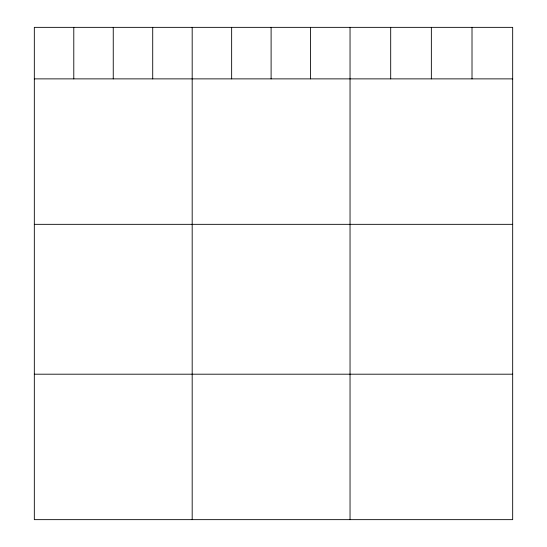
<?xml version="1.0" encoding="UTF-8"?>
<svg xmlns="http://www.w3.org/2000/svg" width="547" height="547" viewBox="0 0 547 547"><rect width="100%" height="100%" fill="white"/><g stroke="black" fill="none" stroke-linecap="round" stroke-linejoin="round"><path stroke-width="0.82" d="M512.676 78.877L512.676 519.65L34.324 519.65L34.324 27.35L512.676 27.35L512.676 78.877L34.324 78.877M34.324 224.332L512.676 224.332M34.324 374.196L512.676 374.196M472.013 27.35L472.013 78.877M431.357 27.35L431.357 78.877M390.695 27.35L390.695 78.877M350.039 27.35L350.039 519.65M310.573 27.35L310.573 78.877M271.107 27.35L271.107 78.877M231.648 27.35L231.648 78.877M192.182 27.35L192.182 519.65M152.716 27.35L152.716 78.877M113.25 27.35L113.25 78.877M73.79 27.35L73.79 78.877"/></g></svg>
